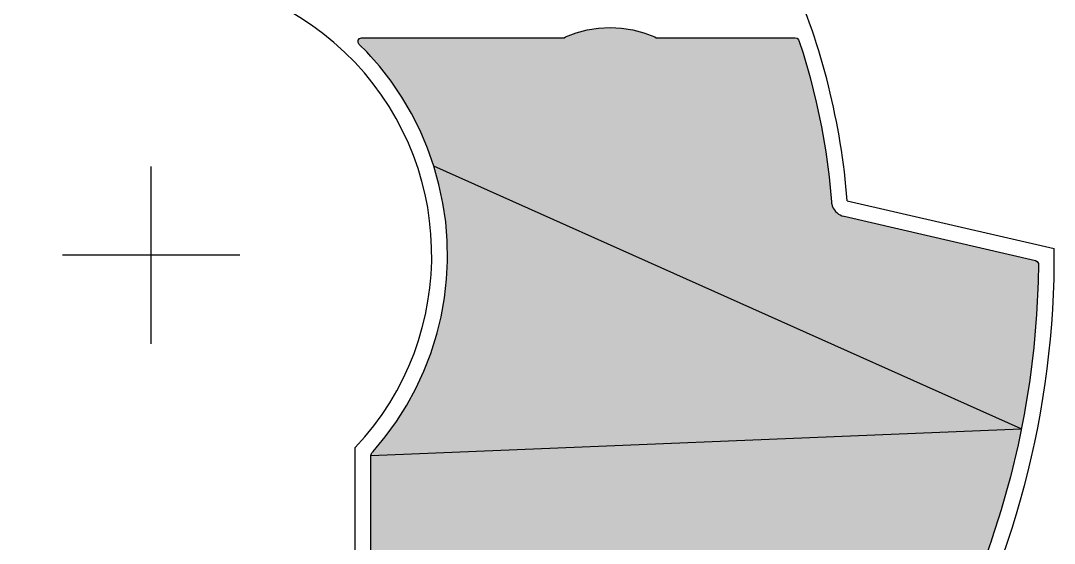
# Model space of a CAD drawing. Header units: millimetres. Extents: x -3894 to -3474, y -291 to 6.
# Drawn here: x -3622.5 to -3556.5, y -225.2 to -191.8 of the extents above; entities that cross this region are included whole.
import ezdxf

# ---------------------------------------------------------------- set-up
doc = ezdxf.new("R2010")
doc.units = ezdxf.units.MM
doc.layers.add('BLACK', color=7, linetype='Continuous')

msp = doc.modelspace()

# ---------------------------------------------------------------- hatches: boundary and pattern name
h = msp.add_hatch(color=256)
h.dxf.hatch_style = 1
h.paths.add_polyline_path([(-3570.894, -201.811), (-3570.895, -201.801), (-3571.109, -200.209), (-3571.111, -200.2), (-3571.384, -198.617), (-3571.385, -198.608), (-3571.717, -197.036), (-3571.719, -197.027), (-3572.108, -195.468), (-3572.111, -195.459), (-3572.558, -193.916), (-3572.561, -193.907), (-3572.83, -193.093), (-3572.84, -193.067), (-3572.931, -192.962), (-3573.065, -192.922), (-3581.932, -192.922), (-3582.02, -192.878), (-3582.704, -192.615), (-3583.412, -192.425), (-3584.135, -192.311), (-3584.867, -192.272), (-3585.599, -192.311), (-3586.323, -192.425), (-3587.03, -192.615), (-3587.714, -192.878), (-3587.802, -192.922), (-3600.694, -192.922), (-3600.713, -192.923), (-3600.843, -192.972), (-3600.927, -193.084), (-3600.936, -193.224), (-3600.869, -193.346), (-3600.383, -193.829), (-3600.121, -194.126), (-3599.577, -194.741), (-3598.831, -195.702), (-3598.149, -196.71), (-3597.963, -197.027), (-3597.533, -197.759), (-3596.986, -198.846), (-3596.509, -199.965), (-3596.106, -201.113), (-3558.637, -217.877), (-3558.432, -216.852), (-3558.431, -216.842), (-3558.097, -214.777), (-3558.096, -214.768), (-3557.84, -212.691), (-3557.839, -212.682), (-3557.66, -210.597), (-3557.66, -210.588), (-3557.558, -208.498), (-3557.558, -208.489), (-3557.545, -207.379), (-3557.55, -207.327), (-3557.616, -207.203), (-3557.737, -207.135), (-3569.94, -204.318), (-3569.951, -204.316), (-3569.951, -204.316), (-3570.075, -204.292), (-3570.187, -204.233), (-3570.197, -204.228), (-3570.311, -204.173), (-3570.404, -204.087), (-3570.412, -204.08), (-3570.509, -203.997), (-3570.576, -203.89), (-3570.582, -203.881), (-3570.653, -203.776), (-3570.691, -203.655), (-3570.694, -203.645), (-3570.729, -203.546), (-3570.736, -203.532), (-3570.74, -203.407), (-3570.741, -203.392)])
h.paths.add_polyline_path([(-3596.106, -201.113), (-3595.778, -202.285), (-3595.525, -203.475), (-3595.35, -204.679), (-3595.252, -205.892), (-3595.233, -207.109), (-3595.236, -207.179), (-3595.292, -208.324), (-3595.429, -209.533), (-3595.643, -210.731), (-3595.894, -211.75), (-3595.934, -211.913), (-3596.301, -213.073), (-3596.741, -214.207), (-3597.254, -215.311), (-3597.836, -216.379), (-3598.486, -217.408), (-3599.201, -218.392), (-3599.978, -219.329), (-3600.054, -219.411), (-3600.083, -219.447), (-3600.122, -219.581), (-3558.637, -217.877)])
h.paths.add_polyline_path([(-3560.533, -224.983), (-3560.53, -224.975), (-3559.895, -222.981), (-3559.892, -222.972), (-3559.331, -220.956), (-3559.329, -220.948), (-3558.844, -218.912), (-3558.842, -218.903), (-3558.637, -217.877), (-3600.122, -219.581), (-3600.122, -241.27), (-3600.121, -241.288), (-3600.073, -241.419), (-3599.961, -241.502), (-3599.821, -241.512), (-3599.699, -241.445), (-3598.016, -239.763), (-3597.869, -239.664), (-3597.77, -239.598), (-3597.657, -239.551), (-3597.657, -239.551), (-3597.497, -239.485), (-3597.265, -239.439), (-3597.265, -239.439), (-3597.207, -239.427), (-3597.207, -239.427), (-3586.073, -239.427), (-3586.073, -239.427), (-3585.783, -239.485), (-3585.51, -239.598), (-3585.412, -239.664), (-3585.412, -239.664), (-3585.264, -239.763), (-3581.932, -243.095), (-3581.89, -243.129), (-3581.756, -243.168), (-3579.485, -243.168), (-3579.485, -243.168), (-3579.485, -243.168), (-3579.485, -243.168), (-3579.366, -243.181), (-3579.366, -243.181), (-3579.096, -243.281), (-3578.866, -243.454), (-3578.693, -243.684), (-3578.593, -243.953), (-3578.592, -243.954), (-3578.58, -244.073), (-3578.58, -247.665), (-3578.592, -247.784), (-3578.693, -248.054), (-3578.866, -248.284), (-3579.096, -248.457), (-3579.366, -248.557), (-3579.485, -248.57), (-3583.076, -248.57), (-3583.182, -248.559), (-3583.196, -248.557), (-3583.196, -248.557), (-3583.465, -248.457), (-3583.696, -248.284), (-3583.868, -248.054), (-3583.966, -247.791), (-3584, -247.729), (-3584.112, -247.645), (-3584.251, -247.635), (-3584.374, -247.702), (-3584.618, -247.946), (-3585.005, -248.217), (-3585.433, -248.417), (-3585.89, -248.539), (-3586.282, -248.573), (-3586.361, -248.58), (-3586.468, -248.571), (-3586.831, -248.539), (-3587.288, -248.417), (-3587.716, -248.217), (-3587.91, -248.081), (-3588.103, -247.946), (-3588.438, -247.612), (-3588.697, -247.241), (-3588.731, -247.202), (-3588.856, -247.139), (-3588.995, -247.153), (-3589.104, -247.241), (-3589.364, -247.612), (-3589.698, -247.946), (-3590.085, -248.217), (-3590.513, -248.417), (-3590.97, -248.539), (-3591.362, -248.573), (-3591.441, -248.58), (-3591.548, -248.571), (-3591.911, -248.539), (-3592.368, -248.417), (-3592.796, -248.217), (-3592.99, -248.081), (-3593.183, -247.946), (-3593.518, -247.612), (-3593.66, -247.408), (-3593.789, -247.225), (-3593.87, -247.05), (-3593.988, -246.796), (-3594.111, -246.34), (-3594.152, -245.869), (-3594.111, -245.398), (-3593.988, -244.942), (-3593.789, -244.513), (-3593.698, -244.383), (-3593.67, -244.344), (-3593.628, -244.237), (-3593.648, -244.098), (-3593.739, -243.993), (-3593.873, -243.953), (-3595.319, -243.953), (-3595.371, -243.959), (-3595.494, -244.026), (-3598.518, -247.05), (-3598.659, -247.144), (-3598.764, -247.215), (-3599.037, -247.328), (-3599.132, -247.347), (-3599.327, -247.385), (-3612.305, -247.385), (-3612.408, -247.408), (-3612.514, -247.499), (-3612.553, -247.633), (-3612.553, -249.891), (-3612.546, -249.948), (-3612.477, -250.07), (-3612.354, -250.135), (-3612.071, -250.191), (-3611.645, -250.32), (-3611.394, -250.396), (-3610.741, -250.667), (-3610.741, -250.667), (-3610.117, -251), (-3609.528, -251.394), (-3608.981, -251.842), (-3608.719, -252.104), (-3608.481, -252.343), (-3608.032, -252.89), (-3607.639, -253.478), (-3607.368, -253.985), (-3607.306, -254.102), (-3607.035, -254.756), (-3606.83, -255.433), (-3606.75, -255.832), (-3606.691, -256.127), (-3606.622, -256.831), (-3606.622, -257.538), (-3606.691, -258.242), (-3606.76, -258.586), (-3606.83, -258.936), (-3607.035, -259.613), (-3607.306, -260.267), (-3607.639, -260.891), (-3608.032, -261.479), (-3608.481, -262.026), (-3608.981, -262.526), (-3609.232, -262.732), (-3609.274, -262.776), (-3609.322, -262.907), (-3609.292, -263.044), (-3609.193, -263.142), (-3609.057, -263.171), (-3608.893, -263.159), (-3608.884, -263.158), (-3606.804, -262.926), (-3606.795, -262.925), (-3604.726, -262.615), (-3604.717, -262.613), (-3602.66, -262.227), (-3602.651, -262.225), (-3600.611, -261.763), (-3600.602, -261.761), (-3598.58, -261.223), (-3598.571, -261.221), (-3596.57, -260.608), (-3596.562, -260.606), (-3594.585, -259.919), (-3594.576, -259.916), (-3592.627, -259.157), (-3592.618, -259.153), (-3590.698, -258.323), (-3590.69, -258.319), (-3588.802, -257.417), (-3588.793, -257.413), (-3586.94, -256.442), (-3586.932, -256.437), (-3585.116, -255.398), (-3585.108, -255.393), (-3583.332, -254.287), (-3583.324, -254.282), (-3581.591, -253.111), (-3581.583, -253.106), (-3579.894, -251.871), (-3579.887, -251.866), (-3578.244, -250.569), (-3578.237, -250.563), (-3576.644, -249.207), (-3576.638, -249.201), (-3575.096, -247.786), (-3575.089, -247.779), (-3573.602, -246.308), (-3573.595, -246.302), (-3572.163, -244.777), (-3572.157, -244.77), (-3570.782, -243.192), (-3570.776, -243.185), (-3569.461, -241.558), (-3569.455, -241.551), (-3568.202, -239.876), (-3568.196, -239.868), (-3567.006, -238.148), (-3567.001, -238.14), (-3565.874, -236.377), (-3565.87, -236.369), (-3564.81, -234.565), (-3564.805, -234.557), (-3563.813, -232.715), (-3563.809, -232.707), (-3562.886, -230.829), (-3562.882, -230.821), (-3562.029, -228.91), (-3562.026, -228.902), (-3561.244, -226.961), (-3561.241, -226.952)])
h.paths.add_polyline_path([(-3599.023, -248.836), (-3598.579, -249.169), (-3598.187, -249.561), (-3597.855, -250.004), (-3597.725, -250.242), (-3597.59, -250.491), (-3597.396, -251.01), (-3597.278, -251.552), (-3597.239, -252.104), (-3597.278, -252.657), (-3597.396, -253.199), (-3597.59, -253.718), (-3597.855, -254.205), (-3598.187, -254.648), (-3598.579, -255.04), (-3599.023, -255.372), (-3599.509, -255.638), (-3600.029, -255.832), (-3600.57, -255.949), (-3601.086, -255.986), (-3601.123, -255.989), (-3601.163, -255.986), (-3601.676, -255.949), (-3602.218, -255.832), (-3602.737, -255.638), (-3603.223, -255.372), (-3603.667, -255.04), (-3604.059, -254.648), (-3604.391, -254.205), (-3604.657, -253.718), (-3604.739, -253.496), (-3604.85, -253.199), (-3604.863, -253.143), (-3604.968, -252.657), (-3605.008, -252.104), (-3604.968, -251.552), (-3604.85, -251.01), (-3604.684, -250.563), (-3604.657, -250.491), (-3604.391, -250.004), (-3604.059, -249.561), (-3603.667, -249.169), (-3603.223, -248.836), (-3602.737, -248.571), (-3602.591, -248.517), (-3602.218, -248.377), (-3601.676, -248.259), (-3601.123, -248.22), (-3600.57, -248.259), (-3600.029, -248.377), (-3600.029, -248.377), (-3599.611, -248.533), (-3599.509, -248.571), (-3599.509, -248.571)], flags=16)
h.paths.add_polyline_path([(-3598.249, -252.104, -1), (-3603.997, -252.104, -1)], flags=0)

# ---------------------------------------------------------------- linework, layer by layer
for p, q in [((-3614.134, -206.801), (-3614.134, -201.144)), ((-3558.637, -217.877), (-3596.106, -201.113)), ((-3614.134, -206.801), (-3619.791, -206.801)), ((-3614.134, -212.458), (-3614.134, -206.801)), ((-3608.477, -206.801), (-3614.134, -206.801)), ((-3600.122, -219.581), (-3558.637, -217.877))]:
    msp.add_line(p, q)
at = {"layer": 'BLACK', "linetype": 'Continuous'}
for p, q in [((-3587.03, -192.615), (-3586.323, -192.425)), ((-3586.323, -192.425), (-3585.599, -192.311)), ((-3585.599, -192.311), (-3584.867, -192.272)), ((-3584.867, -192.272), (-3584.135, -192.311)), ((-3584.135, -192.311), (-3583.412, -192.425)), ((-3583.412, -192.425), (-3582.704, -192.615)), ((-3600.936, -193.224), (-3600.927, -193.084)), ((-3600.927, -193.084), (-3600.843, -192.972)), ((-3600.843, -192.972), (-3600.713, -192.923)), ((-3600.713, -192.923), (-3600.694, -192.922)), ((-3600.694, -192.922), (-3587.802, -192.922)), ((-3587.802, -192.922), (-3587.714, -192.878)), ((-3587.714, -192.878), (-3587.03, -192.615)), ((-3582.704, -192.615), (-3582.02, -192.878)), ((-3582.02, -192.878), (-3581.932, -192.922)), ((-3581.932, -192.922), (-3573.065, -192.922)), ((-3573.065, -192.922), (-3572.931, -192.962)), ((-3572.931, -192.962), (-3572.84, -193.067)), ((-3572.84, -193.067), (-3572.83, -193.093)), ((-3572.83, -193.093), (-3572.561, -193.907)), ((-3600.869, -193.346), (-3600.936, -193.224)), ((-3600.383, -193.829), (-3600.869, -193.346)), ((-3600.121, -194.126), (-3600.383, -193.829)), ((-3600.383, -193.829), (-3600.383, -193.829)), ((-3599.577, -194.741), (-3600.121, -194.126)), ((-3572.561, -193.907), (-3572.558, -193.916)), ((-3572.558, -193.916), (-3572.111, -195.459)), ((-3598.831, -195.702), (-3599.577, -194.741)), ((-3599.577, -194.741), (-3599.577, -194.741)), ((-3599.577, -194.741), (-3599.577, -194.741)), ((-3598.149, -196.71), (-3598.831, -195.702)), ((-3598.831, -195.702), (-3598.831, -195.702)), ((-3598.831, -195.702), (-3598.831, -195.702)), ((-3598.831, -195.702), (-3598.831, -195.702)), ((-3572.111, -195.459), (-3572.108, -195.468)), ((-3572.108, -195.468), (-3571.719, -197.027)), ((-3597.963, -197.027), (-3598.149, -196.71)), ((-3598.149, -196.71), (-3598.149, -196.71)), ((-3598.149, -196.71), (-3598.149, -196.71)), ((-3597.533, -197.759), (-3597.963, -197.027)), ((-3571.719, -197.027), (-3571.717, -197.036)), ((-3571.717, -197.036), (-3571.385, -198.608)), ((-3596.986, -198.846), (-3597.533, -197.759)), ((-3597.533, -197.759), (-3597.533, -197.759)), ((-3597.533, -197.759), (-3597.533, -197.759)), ((-3596.509, -199.965), (-3596.986, -198.846)), ((-3571.385, -198.608), (-3571.384, -198.617)), ((-3571.384, -198.617), (-3571.111, -200.2)), ((-3596.106, -201.113), (-3596.509, -199.965)), ((-3571.111, -200.2), (-3571.109, -200.209)), ((-3571.109, -200.209), (-3570.895, -201.801)), ((-3595.778, -202.285), (-3596.106, -201.113)), ((-3595.525, -203.475), (-3595.778, -202.285)), ((-3570.895, -201.801), (-3570.894, -201.811)), ((-3570.894, -201.811), (-3570.741, -203.392)), ((-3595.35, -204.679), (-3595.525, -203.475)), ((-3570.741, -203.392), (-3570.74, -203.407)), ((-3570.74, -203.407), (-3570.737, -203.503)), ((-3570.737, -203.503), (-3570.734, -203.519)), ((-3570.734, -203.519), (-3570.734, -203.519)), ((-3570.734, -203.519), (-3570.732, -203.53)), ((-3570.732, -203.53), (-3570.732, -203.53)), ((-3570.732, -203.53), (-3570.729, -203.546)), ((-3570.729, -203.546), (-3570.729, -203.546)), ((-3570.729, -203.546), (-3570.729, -203.546)), ((-3570.729, -203.546), (-3570.694, -203.645)), ((-3570.694, -203.645), (-3570.691, -203.655)), ((-3570.691, -203.655), (-3570.66, -203.755)), ((-3569.741, -203.336), (-3556.533, -206.385)), ((-3570.66, -203.755), (-3570.653, -203.77)), ((-3570.653, -203.77), (-3570.653, -203.77)), ((-3570.653, -203.77), (-3570.649, -203.78)), ((-3570.649, -203.78), (-3570.648, -203.78)), ((-3570.648, -203.78), (-3570.641, -203.794)), ((-3570.641, -203.794), (-3570.582, -203.881)), ((-3570.582, -203.881), (-3570.576, -203.89)), ((-3570.576, -203.89), (-3570.52, -203.979)), ((-3570.52, -203.979), (-3570.51, -203.991)), ((-3570.51, -203.991), (-3570.51, -203.991)), ((-3570.51, -203.991), (-3570.503, -204)), ((-3570.503, -204), (-3570.503, -203.999)), ((-3570.503, -203.999), (-3570.492, -204.012)), ((-3570.492, -204.012), (-3570.412, -204.08)), ((-3570.412, -204.08), (-3570.404, -204.087)), ((-3570.404, -204.087), (-3570.327, -204.158)), ((-3570.327, -204.158), (-3570.327, -204.158)), ((-3570.327, -204.158), (-3570.327, -204.158)), ((-3570.327, -204.158), (-3570.314, -204.168)), ((-3570.314, -204.168), (-3570.314, -204.168)), ((-3570.314, -204.168), (-3570.305, -204.174)), ((-3570.305, -204.174), (-3570.305, -204.174)), ((-3570.305, -204.174), (-3570.292, -204.183)), ((-3570.292, -204.183), (-3570.197, -204.228)), ((-3570.197, -204.228), (-3570.187, -204.233)), ((-3570.187, -204.233), (-3570.095, -204.282)), ((-3570.095, -204.282), (-3570.079, -204.288)), ((-3570.079, -204.288), (-3570.08, -204.288)), ((-3570.08, -204.288), (-3570.069, -204.292)), ((-3570.069, -204.292), (-3570.069, -204.291)), ((-3570.069, -204.291), (-3570.054, -204.296)), ((-3570.054, -204.296), (-3570.054, -204.296)), ((-3570.054, -204.296), (-3569.951, -204.316)), ((-3569.951, -204.316), (-3569.951, -204.316)), ((-3569.951, -204.316), (-3569.94, -204.318)), ((-3569.94, -204.318), (-3557.737, -207.135)), ((-3595.252, -205.892), (-3595.35, -204.679)), ((-3595.233, -207.109), (-3595.252, -205.892)), ((-3595.292, -208.324), (-3595.236, -207.179)), ((-3595.236, -207.179), (-3595.233, -207.109)), ((-3595.233, -207.109), (-3595.233, -207.109)), ((-3595.233, -207.109), (-3595.233, -207.109)), ((-3557.737, -207.135), (-3557.616, -207.203)), ((-3557.616, -207.203), (-3557.55, -207.327)), ((-3557.545, -207.379), (-3557.558, -208.489)), ((-3557.55, -207.327), (-3557.545, -207.379)), ((-3595.429, -209.533), (-3595.292, -208.324)), ((-3557.558, -208.498), (-3557.66, -210.588)), ((-3557.558, -208.489), (-3557.558, -208.498)), ((-3595.643, -210.731), (-3595.429, -209.533)), ((-3595.894, -211.75), (-3595.643, -210.731)), ((-3595.643, -210.731), (-3595.643, -210.731)), ((-3557.66, -210.597), (-3557.839, -212.682)), ((-3557.66, -210.588), (-3557.66, -210.597)), ((-3596.301, -213.073), (-3595.934, -211.913)), ((-3595.934, -211.913), (-3595.894, -211.75)), ((-3557.84, -212.691), (-3558.096, -214.768)), ((-3557.839, -212.682), (-3557.84, -212.691)), ((-3596.741, -214.207), (-3596.301, -213.073)), ((-3597.254, -215.311), (-3596.741, -214.207)), ((-3558.097, -214.777), (-3558.431, -216.842)), ((-3558.096, -214.768), (-3558.097, -214.777)), ((-3597.836, -216.379), (-3597.254, -215.311)), ((-3598.486, -217.408), (-3597.836, -216.379)), ((-3558.432, -216.852), (-3558.842, -218.903)), ((-3558.431, -216.842), (-3558.432, -216.852)), ((-3599.201, -218.392), (-3598.486, -217.408)), ((-3599.978, -219.329), (-3599.201, -218.392)), ((-3601.123, -241.944), (-3601.123, -219.084)), ((-3600.122, -219.581), (-3600.083, -219.447)), ((-3600.083, -219.447), (-3600.054, -219.411)), ((-3600.054, -219.411), (-3599.978, -219.329)), ((-3558.844, -218.912), (-3559.329, -220.948)), ((-3558.842, -218.903), (-3558.844, -218.912)), ((-3600.122, -241.27), (-3600.122, -219.581)), ((-3559.331, -220.956), (-3559.892, -222.972)), ((-3559.329, -220.948), (-3559.331, -220.956)), ((-3559.895, -222.981), (-3560.53, -224.975)), ((-3559.892, -222.972), (-3559.895, -222.981)), ((-3560.533, -224.983), (-3561.241, -226.952)), ((-3560.53, -224.975), (-3560.533, -224.983))]:
    msp.add_line(p, q, dxfattribs=at)
at = {"layer": 'BLACK'}
for radius, start, end in [(17.893, 316.64767, 225.91555), (44.528, 4.46254, 23.60633), (57.603, 179.58562, 0.41356)]:
    msp.add_arc((-3614.134, -206.801), radius, start, end, dxfattribs=at)

doc.saveas('drawing.dxf')
